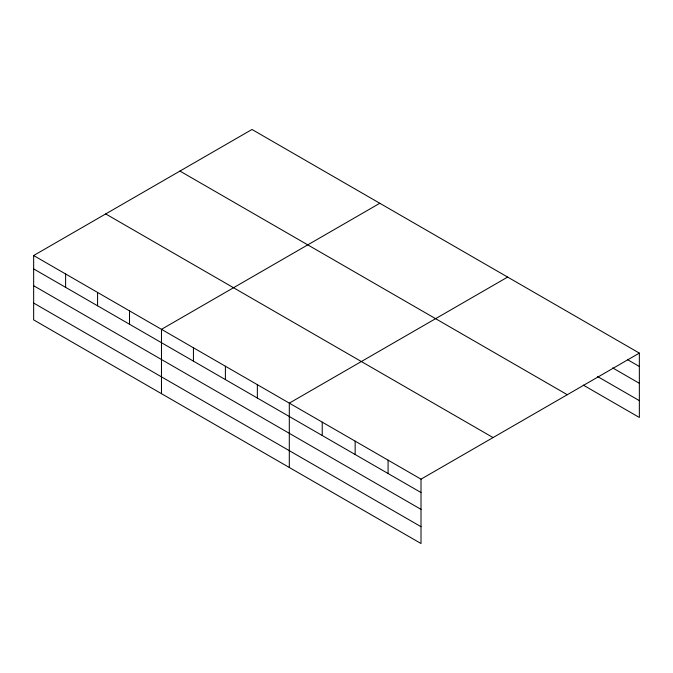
<?xml version="1.0" encoding="UTF-8"?>
<svg xmlns="http://www.w3.org/2000/svg" width="673" height="673" viewBox="0 0 673 673"><rect width="100%" height="100%" fill="white"/><g stroke="black" fill="none" stroke-linecap="round" stroke-linejoin="round"><path stroke-width="1.01" d="M33.65 255.53L421.012 479.168L421.012 543.523L33.65 319.885L33.65 255.53L251.988 129.477L639.35 353.115L639.35 417.47L583.289 385.107M379.816 203.271L161.478 329.333L161.478 393.688M507.644 277.074L289.306 403.135L289.306 467.491M421.012 479.168L639.35 353.115M627.783 359.803L639.35 366.482M612.657 367.895L639.35 383.307M597.523 376.501L639.35 400.645M179.935 171.068L567.297 394.715M105.703 213.93L493.065 437.576M33.65 268.897L421.012 492.535M33.65 285.722L421.012 509.368M33.65 303.06L421.012 526.698M388.085 460.164L388.085 473.531M355.159 441.151L355.159 454.519M322.232 422.139L322.232 435.507M257.355 384.678L257.355 398.054M225.396 366.23L225.396 379.597M193.437 347.781L193.437 361.149M129.519 310.884L129.519 324.251M97.568 292.427L97.568 305.794M65.609 273.978L65.609 287.346"/></g></svg>
